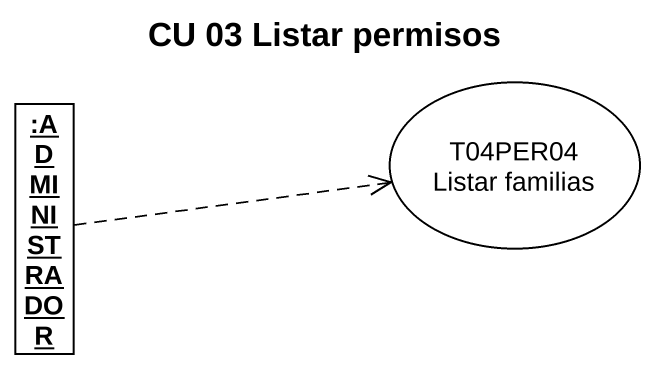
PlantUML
@startuml
title CU 03 Listar permisos
allowmixing
hide circle
hide empty members
object ":ADMINISTRADOR" as ADMINISTRADOR
usecase "T04PER04 Listar familias" as T04PER04_Listar_familias
ADMINISTRADOR .right.> T04PER04_Listar_familias
@enduml
